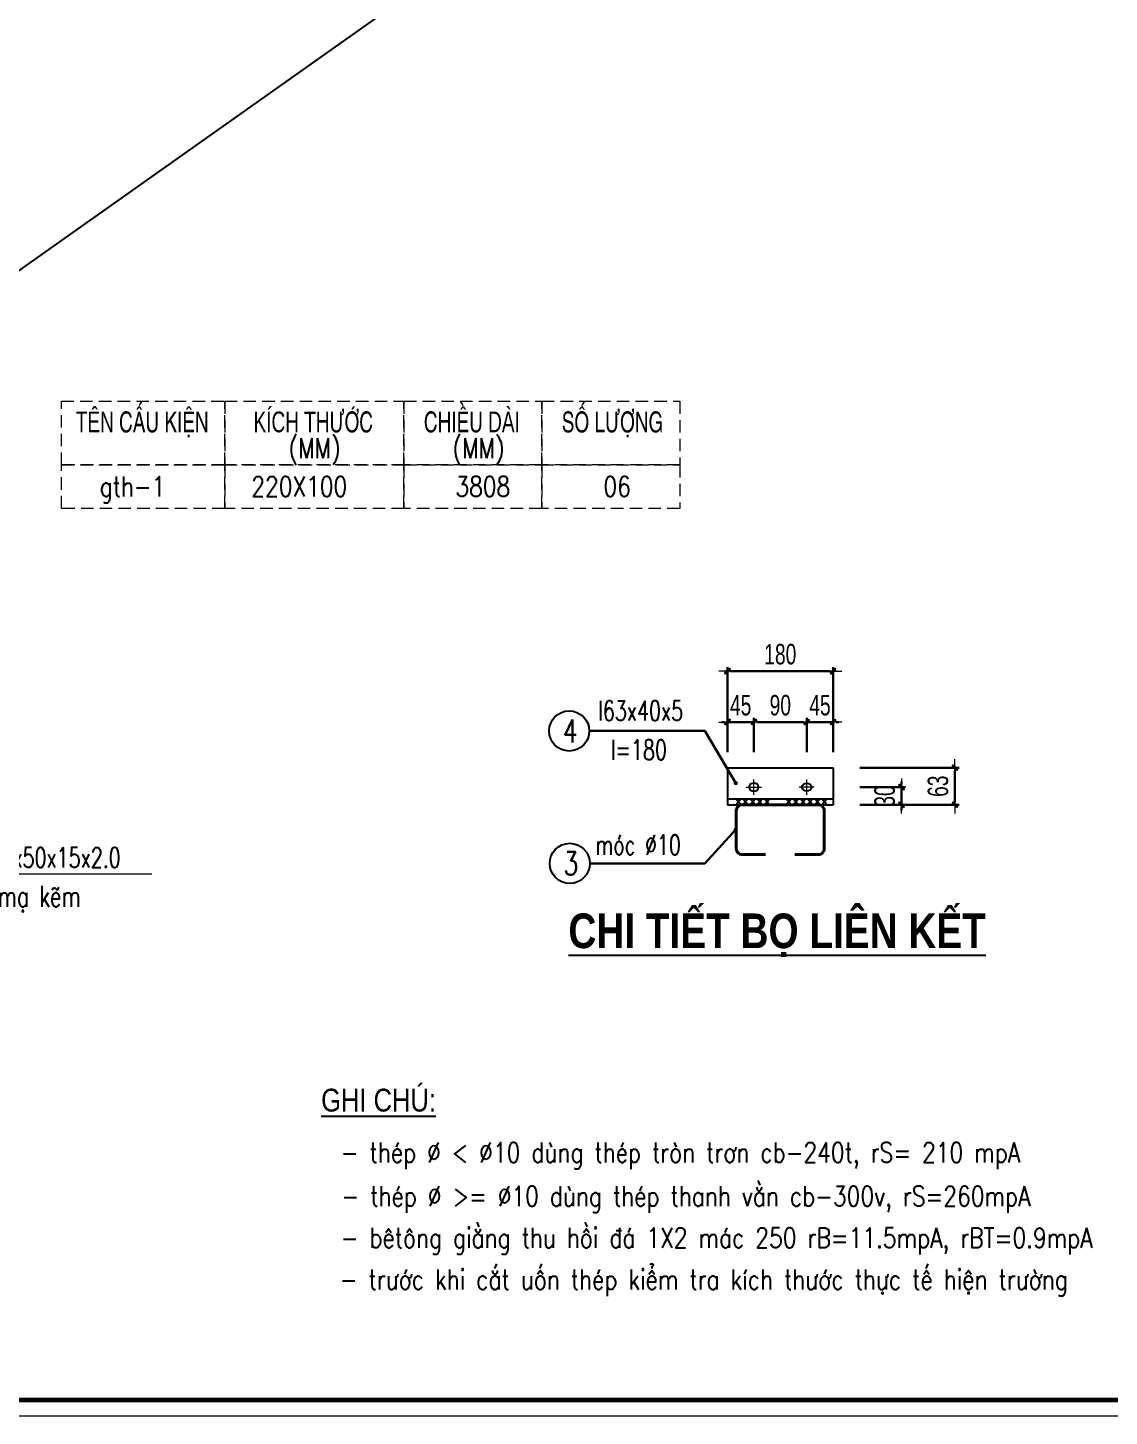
# Model space of a CAD drawing. Header units: millimetres. Extents: x -178395 to 493851, y -561170 to -280028.
# Drawn here: x 220347 to 231165, y -474425 to -460536 of the extents above; entities that cross this region are included whole.
import ezdxf
from ezdxf.enums import TextEntityAlignment as Align

# ---------------------------------------------------------------- set-up
doc = ezdxf.new("R2010")
doc.units = ezdxf.units.MM
doc.header["$MEASUREMENT"] = 0
doc.header["$PDMODE"] = 32
for name, pattern in [('CENTER', [2, 1.25, -0.25, 0.25, -0.25]), ('DASHDOT', [1, 0.5, -0.25, 0, -0.25]), ('HIDDEN', [0.375, 0.25, -0.125])]:
    doc.linetypes.add(name, pattern=pattern)
doc.layers.get('Defpoints').update_dxf_attribs({"color": 1})
doc.layers.add('8', color=8, linetype='Continuous')
doc.layers.add('KHUAT', color=25, linetype='HIDDEN')
doc.layers.add('KCS_Plotter', color=11, linetype='Continuous', plot=False)
for name, color, linetype, lineweight in [('Khungten_LCDI', 7, 'Continuous', 5), ('LC Dim', 8, 'Continuous', 18), ('LC Hatch', 252, 'Continuous', 9), ('LC MANH DUT', 35, 'HIDDEN', 5), ('LC Net dam 1', 30, 'Continuous', 30), ('LC Net dam2', 6, 'Continuous', 40), ('LC Net dam3', 1, 'Continuous', 60), ('LC Net thay', 63, 'Continuous', 25), ('LC Net truc', 79, 'DASHDOT', 13), ('LC Text1', 3, 'Continuous', 20), ('LC Text2', 7, 'Continuous', 25), ('NOTES', 8, 'Continuous', 15), ('truc', 76, 'CENTER', 9)]:
    doc.layers.add(name, color=color, linetype=linetype, lineweight=lineweight)
doc.styles.add('HOATBIF', font='hoatbif.shx', dxfattribs={"width": 0.7})
doc.styles.add('Khungten', font='VHAVAN.TTF', dxfattribs={"width": 0.9, "height": 5000})
doc.styles.add('LC 1', font='VHAVANB.TTF')
doc.styles.add('LC 2', font='VHARIALN.TTF', dxfattribs={"width": 0.7})
doc.styles.add('LC 3', font='vnsimli.shx', dxfattribs={"width": 0.75})
doc.styles.add('LC3', font='VHARIALB.TTF', dxfattribs={"width": 0.8})
doc.styles.add('T2', font='VHARIAL.TTF', dxfattribs={"width": 0.8})
doc.styles.add('Title', font='VHBLACK.TTF', dxfattribs={"width": 0.8})
doc.dimstyles.new('1-20', dxfattribs={"dimscale": 100, "dimtxt": 2.5, "dimasz": 0.35, "dimexe": 0.5, "dimexo": 0, "dimgap": 0.8, "dimtad": 1, "dimdec": 0, "dimlfac": 0.2, "dimzin": 0, "dimdsep": 46, "dimtxsty": 'HOATBIF', "dimblk1": 'DOT', "dimblk2": 'DOT', "dimsah": 1, "dimcen": -1, "dimdle": 1, "dimclrd": 256, "dimclre": 256, "dimclrt": 4, "dimadec": 3, "dimazin": 2, "dimtfac": 0.333333, "dimtdec": 0, "dimtix": 1, "dimtmove": 2, "dimatfit": 3, "dimldrblk": 'DOT', "dimfxl": 1, "dimtvp": 0.833333, "dimtolj": 1, "dimtzin": 0, "dimarcsym": 0})
doc.dimstyles.new('mb', dxfattribs={"dimscale": 71, "dimtxt": 2.5, "dimasz": 0.35, "dimexe": 0.5, "dimexo": 0, "dimgap": 0.8, "dimtad": 1, "dimdec": 0, "dimzin": 0, "dimdsep": 46, "dimtxsty": 'HOATBIF', "dimblk1": 'DOT', "dimblk2": 'DOT', "dimsah": 1, "dimcen": -1, "dimdle": 1, "dimclrd": 256, "dimclre": 256, "dimclrt": 4, "dimadec": 3, "dimazin": 2, "dimtfac": 0.333333, "dimtdec": 0, "dimtix": 1, "dimtmove": 2, "dimatfit": 3, "dimldrblk": 'DOT', "dimfxl": 1, "dimtvp": 0.833333, "dimtolj": 1, "dimtzin": 0, "dimarcsym": 0})

# ---------------------------------------------------------------- blocks, each defined once
blk = doc.blocks.new('lcdi fix')
at = {"layer": 'Defpoints', "lineweight": 0}
blk.add_lwpolyline([(-1200, -14850), (-1200, 14850), (40800, 14850), (40800, -14850)], close=True, dxfattribs=at)
at = {"layer": 'Khungten_LCDI', "color": 5, "lineweight": 60}
blk.add_lwpolyline([(0, -14650), (0, 14650), (40600, 14650), (40600, -14650)], close=True, dxfattribs=at)
at = {"color": 7, "style": 'Khungten', "width": 0.8}
for tag, p in [('REVISION', (39499, -10746)), ('NGAYHT', (39546, -11609))]:
    blk.add_attdef(tag, text='', height=200, dxfattribs=at).set_placement(p, align=Align.CENTER)
at = {"layer": 'LC Text1', "color": 3, "style": 'LC 1', "width": 1.834006}
for tag, p, p2 in [('TENBANVE1', (36913, -8886), (40339, -8886)), ('TENBANVE2', (36913, -9562), (40339, -9562))]:
    blk.add_attdef(tag, text='', height=250, dxfattribs=at).set_placement(p, p2, align=Align.FIT)
at = {"layer": 'LC Text1', "style": 'Title', "width": 0.7}
blk.add_attdef('SOBANVE', text='', height=250, dxfattribs=at).set_placement((39562, -13896), align=Align.CENTER)
blk = doc.blocks.new('DOT')
at = {"layer": 'LC Dim'}
blk.add_line((-3, 0), (3, 0), dxfattribs=at)
at = {"layer": 'LC Dim', "color": 4}
blk.add_line((-1, -1), (1, 1), dxfattribs=at)
blk.add_lwpolyline([(0.5, 1), (-1, -0.5), (-0.5, -1), (1, 0.5)], close=True, dxfattribs=at)
blk = doc.blocks.new('*D489')
at = {"layer": 'Defpoints', "color": 0, "ltscale": 2, "transparency": 16777216}
for p in [(125634, -363880), (125990, -363880), (125634, -364030)]:
    blk.add_point(p, dxfattribs=at)
at = {"layer": 'LC Dim', "lineweight": -2, "ltscale": 2, "transparency": 16777216}
for p, q in [((125634, -363880), (126025, -363880)), ((125990, -363855), (125990, -363831)), ((125990, -364030), (125990, -363880)), ((125634, -364030), (126025, -364030)), ((125990, -364054), (125990, -364079))]:
    blk.add_line(p, q, dxfattribs=at)
at = {"layer": 'LC Dim', "lineweight": -2, "ltscale": 2, "transparency": 16777216, "xscale": 24.5, "yscale": 24.5, "zscale": 24.5}
for p, rotation in [((125990, -363880), 270), ((125990, -364030), 90)]:
    blk.add_blockref('DOT', p, dxfattribs=dict(at, rotation=rotation))
at = {"layer": 'LC Dim', "color": 4, "ltscale": 2, "transparency": 16777216, "insert": (125847, -363955), "char_height": 175, "attachment_point": 5, "rotation": 90, "style": 'HOATBIF'}
blk.add_mtext('\\A1;30', dxfattribs=at)
blk = doc.blocks.new('_Dot')
at = {"color": 0, "linetype": 'ByBlock', "lineweight": -2}
blk.add_line((-0.5, 0), (-1, 0), dxfattribs=at)
at = {"color": 0, "linetype": 'ByBlock', "const_width": 0.5}
blk.add_lwpolyline([(-0.25, 0, 1), (0.25, 0, 1)], format="xyb", close=True, dxfattribs=at)
blk = doc.blocks.new('*D490')
at = {"layer": 'Defpoints', "color": 0, "ltscale": 2, "transparency": 16777216}
for p in [(125634, -363714), (126446, -363714), (125634, -364030)]:
    blk.add_point(p, dxfattribs=at)
at = {"layer": 'LC Dim', "lineweight": -2, "ltscale": 2, "transparency": 16777216}
for p, q in [((125634, -363714), (126481, -363714)), ((126446, -364005), (126446, -363739)), ((125634, -364030), (126481, -364030))]:
    blk.add_line(p, q, dxfattribs=at)
at = {"layer": 'LC Dim', "lineweight": -2, "ltscale": 2, "transparency": 16777216, "xscale": 24.5, "yscale": 24.5, "zscale": 24.5}
for p, rotation in [((126446, -363714), 90), ((126446, -364030), 270)]:
    blk.add_blockref('DOT', p, dxfattribs=dict(at, rotation=rotation))
at = {"layer": 'LC Dim', "color": 4, "ltscale": 2, "transparency": 16777216, "insert": (126302, -363872), "char_height": 175, "attachment_point": 5, "rotation": 90, "style": 'HOATBIF'}
blk.add_mtext('\\A1;63', dxfattribs=at)
blk = doc.blocks.new('*D491')
at = {"layer": 'Defpoints', "color": 0, "ltscale": 2, "transparency": 16777216}
for p in [(124732, -363325), (124507, -363582), (124732, -363582)]:
    blk.add_point(p, dxfattribs=at)
at = {"layer": 'LC Dim', "lineweight": -2, "ltscale": 2, "transparency": 16777216}
for p, q in [((124507, -363582), (124507, -363290)), ((124732, -363582), (124732, -363290)), ((124482, -363325), (124458, -363325)), ((124507, -363325), (124732, -363325)), ((124756, -363325), (124781, -363325))]:
    blk.add_line(p, q, dxfattribs=at)
at = {"layer": 'LC Dim', "lineweight": -2, "ltscale": 2, "transparency": 16777216, "xscale": 24.5, "yscale": 24.5, "zscale": 24.5}
blk.add_blockref('DOT', (124507, -363325), dxfattribs=at)
at = {"layer": 'LC Dim', "lineweight": -2, "ltscale": 2, "transparency": 16777216, "xscale": 24.5, "yscale": 24.5, "zscale": 24.5, "rotation": 180}
blk.add_blockref('DOT', (124732, -363325), dxfattribs=at)
at = {"layer": 'LC Dim', "color": 4, "ltscale": 2, "transparency": 16777216, "insert": (124619, -363182), "char_height": 175, "attachment_point": 5, "style": 'HOATBIF'}
blk.add_mtext('\\A1;45', dxfattribs=at)
blk = doc.blocks.new('*D492')
at = {"layer": 'Defpoints', "color": 0, "ltscale": 2, "transparency": 16777216}
for p in [(125182, -363325), (124732, -363582), (125182, -363582)]:
    blk.add_point(p, dxfattribs=at)
at = {"layer": 'LC Dim', "lineweight": -2, "ltscale": 2, "transparency": 16777216}
for p, q in [((124732, -363582), (124732, -363290)), ((125182, -363582), (125182, -363290)), ((124756, -363325), (125158, -363325))]:
    blk.add_line(p, q, dxfattribs=at)
at = {"layer": 'LC Dim', "lineweight": -2, "ltscale": 2, "transparency": 16777216, "xscale": 24.5, "yscale": 24.5, "zscale": 24.5, "rotation": 180}
blk.add_blockref('DOT', (124732, -363325), dxfattribs=at)
at = {"layer": 'LC Dim', "lineweight": -2, "ltscale": 2, "transparency": 16777216, "xscale": 24.5, "yscale": 24.5, "zscale": 24.5}
blk.add_blockref('DOT', (125182, -363325), dxfattribs=at)
at = {"layer": 'LC Dim', "color": 4, "ltscale": 2, "transparency": 16777216, "insert": (124957, -363182), "char_height": 175, "attachment_point": 5, "style": 'HOATBIF'}
blk.add_mtext('\\A1;90', dxfattribs=at)
blk = doc.blocks.new('*D493')
at = {"layer": 'Defpoints', "color": 0, "ltscale": 2, "transparency": 16777216}
for p in [(125407, -363325), (125182, -363582), (125407, -363582)]:
    blk.add_point(p, dxfattribs=at)
at = {"layer": 'LC Dim', "lineweight": -2, "ltscale": 2, "transparency": 16777216}
for p, q in [((125182, -363582), (125182, -363290)), ((125407, -363582), (125407, -363290)), ((125158, -363325), (125133, -363325)), ((125182, -363325), (125407, -363325)), ((125432, -363325), (125456, -363325))]:
    blk.add_line(p, q, dxfattribs=at)
at = {"layer": 'LC Dim', "lineweight": -2, "ltscale": 2, "transparency": 16777216, "xscale": 24.5, "yscale": 24.5, "zscale": 24.5}
blk.add_blockref('DOT', (125182, -363325), dxfattribs=at)
at = {"layer": 'LC Dim', "lineweight": -2, "ltscale": 2, "transparency": 16777216, "xscale": 24.5, "yscale": 24.5, "zscale": 24.5, "rotation": 180}
blk.add_blockref('DOT', (125407, -363325), dxfattribs=at)
at = {"layer": 'LC Dim', "color": 4, "ltscale": 2, "transparency": 16777216, "insert": (125295, -363182), "char_height": 175, "attachment_point": 5, "style": 'HOATBIF'}
blk.add_mtext('\\A1;45', dxfattribs=at)
blk = doc.blocks.new('*D494')
at = {"layer": 'Defpoints', "color": 0, "ltscale": 2, "transparency": 16777216}
for p in [(125407, -362891), (124507, -363582), (125407, -363582)]:
    blk.add_point(p, dxfattribs=at)
at = {"layer": 'LC Dim', "lineweight": -2, "ltscale": 2, "transparency": 16777216}
for p, q in [((124507, -363582), (124507, -362856)), ((124531, -362891), (125383, -362891)), ((125407, -363582), (125407, -362856))]:
    blk.add_line(p, q, dxfattribs=at)
at = {"layer": 'LC Dim', "lineweight": -2, "ltscale": 2, "transparency": 16777216, "xscale": 24.5, "yscale": 24.5, "zscale": 24.5, "rotation": 180}
blk.add_blockref('DOT', (124507, -362891), dxfattribs=at)
at = {"layer": 'LC Dim', "lineweight": -2, "ltscale": 2, "transparency": 16777216, "xscale": 24.5, "yscale": 24.5, "zscale": 24.5}
blk.add_blockref('DOT', (125407, -362891), dxfattribs=at)
at = {"layer": 'LC Dim', "color": 4, "ltscale": 2, "transparency": 16777216, "insert": (124957, -362747), "char_height": 175, "attachment_point": 5, "style": 'HOATBIF'}
blk.add_mtext('\\A1;180', dxfattribs=at)
blk = doc.blocks.new('TIEUDE1')
at = {"layer": 'LC Text2', "color": 7, "style": 'LC 1'}
blk.add_attdef('TIªU§Ò', text='', height=5, dxfattribs=at).set_placement((0, 0), align=Align.BOTTOM_CENTER)
blk.add_attdef('TL', text='', height=3, dxfattribs=at).set_placement((0, -2), align=Align.TOP_CENTER)
blk = doc.blocks.new('theptron1')
at = {"layer": 'LC Net dam3'}
for p, q in [((-0.5, 0), (0.5, 0)), ((-0.35, 0.35), (0.35, -0.35)), ((0.35, 0.35), (-0.35, -0.35)), ((0, 0.5), (0, -0.5))]:
    blk.add_line(p, q, dxfattribs=at)
blk.add_circle((0, 0), 0.5, dxfattribs=at)
blk = doc.blocks.new('*D1304')
at = {"layer": 'Defpoints', "color": 0, "ltscale": 2, "transparency": 16777216}
for p in [(725, 1653), (1825, 1653), (1825, 777)]:
    blk.add_point(p, dxfattribs=at)
at = {"layer": 'LC Dim', "lineweight": -2, "ltscale": 2, "transparency": 16777216}
for p, q in [((725, 1653), (725, 742)), ((1825, 1653), (1825, 742)), ((749, 777), (1800, 777))]:
    blk.add_line(p, q, dxfattribs=at)
at = {"layer": 'LC Dim', "lineweight": -2, "ltscale": 2, "transparency": 16777216, "xscale": 24.5, "yscale": 24.5, "zscale": 24.5, "rotation": 180}
blk.add_blockref('DOT', (725, 777), dxfattribs=at)
at = {"layer": 'LC Dim', "lineweight": -2, "ltscale": 2, "transparency": 16777216, "xscale": 24.5, "yscale": 24.5, "zscale": 24.5}
blk.add_blockref('DOT', (1825, 777), dxfattribs=at)
at = {"layer": 'LC Dim', "color": 4, "ltscale": 2, "transparency": 16777216, "insert": (1275, 921), "char_height": 175, "attachment_point": 5, "style": 'HOATBIF'}
blk.add_mtext('\\A1;220', dxfattribs=at)
blk = doc.blocks.new('*D1305')
at = {"layer": 'Defpoints', "color": 0, "ltscale": 2, "transparency": 16777216}
for p in [(725, 1653), (850, 1653), (850, 1210)]:
    blk.add_point(p, dxfattribs=at)
at = {"layer": 'LC Dim', "lineweight": -2, "ltscale": 2, "transparency": 16777216}
for p, q in [((725, 1653), (725, 1175)), ((850, 1653), (850, 1175)), ((700, 1210), (676, 1210)), ((725, 1210), (850, 1210)), ((874, 1210), (899, 1210))]:
    blk.add_line(p, q, dxfattribs=at)
at = {"layer": 'LC Dim', "lineweight": -2, "ltscale": 2, "transparency": 16777216, "xscale": 24.5, "yscale": 24.5, "zscale": 24.5}
blk.add_blockref('DOT', (725, 1210), dxfattribs=at)
at = {"layer": 'LC Dim', "lineweight": -2, "ltscale": 2, "transparency": 16777216, "xscale": 24.5, "yscale": 24.5, "zscale": 24.5, "rotation": 180}
blk.add_blockref('DOT', (850, 1210), dxfattribs=at)
at = {"layer": 'LC Dim', "color": 4, "ltscale": 2, "transparency": 16777216, "insert": (787, 1354), "char_height": 175, "attachment_point": 5, "style": 'HOATBIF'}
blk.add_mtext('\\A1;25', dxfattribs=at)
blk = doc.blocks.new('*D1306')
at = {"layer": 'Defpoints', "color": 0, "ltscale": 2, "transparency": 16777216}
for p in [(1700, 1653), (1825, 1653), (1700, 1210)]:
    blk.add_point(p, dxfattribs=at)
at = {"layer": 'LC Dim', "lineweight": -2, "ltscale": 2, "transparency": 16777216}
for p, q in [((1700, 1653), (1700, 1175)), ((1825, 1653), (1825, 1175)), ((1675, 1210), (1651, 1210)), ((1825, 1210), (1700, 1210)), ((1849, 1210), (1874, 1210))]:
    blk.add_line(p, q, dxfattribs=at)
at = {"layer": 'LC Dim', "lineweight": -2, "ltscale": 2, "transparency": 16777216, "xscale": 24.5, "yscale": 24.5, "zscale": 24.5}
blk.add_blockref('DOT', (1700, 1210), dxfattribs=at)
at = {"layer": 'LC Dim', "lineweight": -2, "ltscale": 2, "transparency": 16777216, "xscale": 24.5, "yscale": 24.5, "zscale": 24.5, "rotation": 180}
blk.add_blockref('DOT', (1825, 1210), dxfattribs=at)
at = {"layer": 'LC Dim', "color": 4, "ltscale": 2, "transparency": 16777216, "insert": (1762, 1354), "char_height": 175, "attachment_point": 5, "style": 'HOATBIF'}
blk.add_mtext('\\A1;25', dxfattribs=at)
blk = doc.blocks.new('*D1307')
at = {"layer": 'Defpoints', "color": 0, "ltscale": 2, "transparency": 16777216}
for p in [(850, 1653), (1700, 1653), (1700, 1210)]:
    blk.add_point(p, dxfattribs=at)
at = {"layer": 'LC Dim', "lineweight": -2, "ltscale": 2, "transparency": 16777216}
for p, q in [((850, 1653), (850, 1175)), ((1700, 1653), (1700, 1175)), ((874, 1210), (1675, 1210))]:
    blk.add_line(p, q, dxfattribs=at)
at = {"layer": 'LC Dim', "lineweight": -2, "ltscale": 2, "transparency": 16777216, "xscale": 24.5, "yscale": 24.5, "zscale": 24.5, "rotation": 180}
blk.add_blockref('DOT', (850, 1210), dxfattribs=at)
at = {"layer": 'LC Dim', "lineweight": -2, "ltscale": 2, "transparency": 16777216, "xscale": 24.5, "yscale": 24.5, "zscale": 24.5}
blk.add_blockref('DOT', (1700, 1210), dxfattribs=at)
at = {"layer": 'LC Dim', "color": 4, "ltscale": 2, "transparency": 16777216, "insert": (1275, 1354), "char_height": 175, "attachment_point": 5, "style": 'HOATBIF'}
blk.add_mtext('\\A1;170', dxfattribs=at)
blk = doc.blocks.new('*D1308')
at = {"layer": 'Defpoints', "color": 0, "ltscale": 2, "transparency": 16777216}
for p in [(2051, 2649), (2362, 2649), (2051, 2524)]:
    blk.add_point(p, dxfattribs=at)
at = {"layer": 'LC Dim', "lineweight": -2, "ltscale": 2, "transparency": 16777216}
for p, q in [((2051, 2649), (2397, 2649)), ((2362, 2673), (2362, 2698)), ((2362, 2524), (2362, 2649)), ((2051, 2524), (2397, 2524)), ((2362, 2499), (2362, 2475))]:
    blk.add_line(p, q, dxfattribs=at)
at = {"layer": 'LC Dim', "lineweight": -2, "ltscale": 2, "transparency": 16777216, "xscale": 24.5, "yscale": 24.5, "zscale": 24.5}
for p, rotation in [((2362, 2649), 270), ((2362, 2524), 90)]:
    blk.add_blockref('DOT', p, dxfattribs=dict(at, rotation=rotation))
at = {"layer": 'LC Dim', "color": 4, "ltscale": 2, "transparency": 16777216, "insert": (2219, 2586), "char_height": 175, "attachment_point": 5, "rotation": 90, "style": 'HOATBIF'}
blk.add_mtext('\\A1;25', dxfattribs=at)
blk = doc.blocks.new('*D1309')
at = {"layer": 'Defpoints', "color": 0, "ltscale": 2, "transparency": 16777216}
for p in [(2051, 3024), (2700, 3024), (2051, 2524)]:
    blk.add_point(p, dxfattribs=at)
at = {"layer": 'LC Dim', "lineweight": -2, "ltscale": 2, "transparency": 16777216}
for p, q in [((2051, 3024), (2735, 3024)), ((2700, 2548), (2700, 3000)), ((2051, 2524), (2735, 2524))]:
    blk.add_line(p, q, dxfattribs=at)
at = {"layer": 'LC Dim', "lineweight": -2, "ltscale": 2, "transparency": 16777216, "xscale": 24.5, "yscale": 24.5, "zscale": 24.5}
for p, rotation in [((2700, 3024), 90), ((2700, 2524), 270)]:
    blk.add_blockref('DOT', p, dxfattribs=dict(at, rotation=rotation))
at = {"layer": 'LC Dim', "color": 4, "ltscale": 2, "transparency": 16777216, "insert": (2557, 2774), "char_height": 175, "attachment_point": 5, "rotation": 90, "style": 'HOATBIF'}
blk.add_mtext('\\A1;100', dxfattribs=at)
blk = doc.blocks.new('dcxvbc')
at = {"layer": '8'}
for p, q in [((988, 500.3), (1030.4, 549.4)), ((1030.4, 500.3), (988, 549.4)), ((1049.2, 500.3), (1091.7, 549.4)), ((1091.7, 500.3), (1049.2, 549.4)), ((1110.5, 500.3), (1153, 549.4)), ((1153, 500.3), (1110.5, 549.4)), ((1171.7, 500.3), (1214.2, 549.4)), ((1214.2, 500.3), (1171.7, 549.4)), ((1233, 500.3), (1275.5, 549.4)), ((1275.5, 500.3), (1233, 549.4)), ((1416.8, 500.3), (1459.3, 549.4)), ((1459.3, 500.3), (1416.8, 549.4)), ((1478.1, 500.3), (1520.5, 549.4)), ((1520.5, 500.3), (1478.1, 549.4)), ((1539.3, 500.3), (1581.8, 549.4)), ((1581.8, 500.3), (1539.3, 549.4)), ((1600.6, 500.3), (1643, 549.4)), ((1643, 500.3), (1600.6, 549.4)), ((1661.8, 500.3), (1704.3, 549.4)), ((1704.3, 500.3), (1661.8, 549.4)), ((1723.1, 500.3), (1765.6, 549.4)), ((1765.6, 500.3), (1723.1, 549.4))]:
    blk.add_line(p, q, dxfattribs=at)
at = {"layer": 'LC Net dam2'}
blk.add_lwpolyline([(1242.9, 76.1), (1042.9, 76.1, -0.4142136), (992.9, 126.1), (992.9, 450.2, -0.4142136), (1042.9, 500.3), (1368, 500.3), (1693.1, 500.3, -0.4142136), (1743.1, 450.2), (1743.1, 126.1, -0.4142136), (1693.1, 76.1), (1493, 76.1)], format="xyb", dxfattribs=at)
at = {"layer": 'LC Net thay'}
for p, q in [((917.9, 815.3), (917.9, 500.3)), ((917.9, 815.3), (1818.1, 815.3)), ((1818.1, 815.3), (1818.1, 500.3)), ((917.9, 550.3), (1818.1, 550.3)), ((917.9, 500.3), (1818.1, 500.3))]:
    blk.add_line(p, q, dxfattribs=at)
at = {"layer": 'LC Net thay', "extrusion": (0, 0, -1)}
blk.add_ellipse((1142.9, 650.3), major_axis=(-40, 0), ratio=0.875, dxfattribs=at)
at = {"layer": 'LC Net thay'}
blk.add_ellipse((1593, 650.3), major_axis=(40, 0), ratio=0.875, dxfattribs=at)
at = {"layer": 'LC Net truc', "ltscale": 500}
for p, q in [((1142.9, 585.3), (1142.9, 715.3)), ((1593, 585.3), (1593, 715.3)), ((1077.9, 650.3), (1207.9, 650.3)), ((1658, 650.3), (1528, 650.3))]:
    blk.add_line(p, q, dxfattribs=at)
at = {"layer": 'LC Text2', "ltscale": 100}
for centre in [(-431.8, 1128.9), (-426.6, 0)]:
    blk.add_circle(centre, 171.2, dxfattribs=at)
at = {"layer": 'LC Text2'}
ref = blk.add_blockref('TIEUDE1', (1340.8, -811.2), dxfattribs=dict(at, xscale=59.99999844385714, yscale=59.99999844385714, zscale=59.99999844385714))
ref.add_attrib('TIªU§Ò', '%%uchi tiÕt bä liªn kÕt', dxfattribs={"color": 7, "height": 295.465, "style": 'LC3', "width": 0.8}).set_placement((1340.8, -811.2), align=Align.BOTTOM_CENTER)
at = {"layer": 'LC Text1', "color": 3, "style": 'LC 3', "width": 0.7}
for s, p in [('l63x40x5', (177, 1217.2)), ('l=180', (161.7, 883.9))]:
    blk.add_text(s, height=170, dxfattribs=at).set_placement(p, align=Align.CENTER)
blk.add_text('mãc %%C10', height=170, dxfattribs=at).set_placement((-208.9, 72.9))
at = {"layer": 'LC Text2', "ltscale": 100, "style": 'LC 3', "width": 0.75}
for s, p in [('4', (-422.2, 1128.9)), ('3', (-416.9, 0))]:
    blk.add_text(s, height=195.6, dxfattribs=at).set_placement(p, align=Align.MIDDLE_CENTER)
at = {"layer": 'LC Dim', "ltscale": 2}
for base, p1, p2, picture, middle in [((1818.1, 1639.2), (917.9, 948.1), (1818.1, 948.1), '*D494', (1368, 1782.7)), ((1142.9, 1204.6), (917.9, 948.1), (1142.9, 948.1), '*D491', (1030.4, 1348.1)), ((1593, 1204.6), (1142.9, 948.1), (1593, 948.1), '*D492', (1368, 1348.1)), ((1818.1, 1204.6), (1593, 948.1), (1818.1, 948.1), '*D493', (1705.6, 1348.1))]:
    dim = blk.add_linear_dim(base=base, p1=p1, p2=p2, dimstyle='mb', override={"dimscale": 70, "dimlfac": 0.2}, dxfattribs=at)
    dim.commit()
    dim.dimension.update_dxf_attribs({"geometry": picture, "text_midpoint": middle, "insert": (-123589, 364529.8)})
for base, p2, picture, middle in [((2857, 815.3), (2045.3, 815.3), '*D490', (2713.5, 657.8)), ((2401.3, 650.3), (2045.3, 650.3), '*D489', (2257.8, 575.3))]:
    dim = blk.add_linear_dim(base=base, p1=(2045.3, 500.3), p2=p2, angle=90, dimstyle='mb', override={"dimscale": 70, "dimlfac": 0.2}, dxfattribs=at)
    dim.commit()
    dim.dimension.update_dxf_attribs({"geometry": picture, "text_midpoint": middle, "insert": (-123589, 364529.8)})
for points in [[(988.1, 684.4), (723.7, 1128.9), (-260.6, 1128.9)], [(988.1, 288.2), (723.7, 0), (-255.4, 0)]]:
    blk.add_leader(points, dimstyle='1-20', dxfattribs=at)
blk = doc.blocks.new('sbsbx')
at = {"layer": 'LC Hatch', "ltscale": 2}
h = blk.add_hatch(dxfattribs=at)
h.set_pattern_fill('ANSI31', color=256, scale=1000, style=0)
h.set_pattern_definition([(45, (107294.2, 500672.1), (-88.388348, 88.388348), [])])
h.paths.add_polyline_path([(1824.9, 2523.8), (724.9, 2524.6), (724.9, 1922.1), (1219.6, 1921.3), (1236.7, 1968.4), (1271, 1874.2), (1288.2, 1921.3), (1824.9, 1921.3)])
at = {"layer": '8'}
for p, q in [((894.9, 3023.8), (937.4, 3072.9)), ((937.4, 3023.8), (894.9, 3072.9)), ((956.2, 3023.8), (998.6, 3072.9)), ((998.6, 3023.8), (956.2, 3072.9)), ((1017.4, 3023.8), (1059.9, 3072.9)), ((1059.9, 3023.8), (1017.4, 3072.9)), ((1078.7, 3023.8), (1121.2, 3072.9)), ((1121.2, 3023.8), (1078.7, 3072.9)), ((1140, 3023.8), (1182.4, 3072.9)), ((1182.4, 3023.8), (1140, 3072.9)), ((1201.2, 3023.8), (1243.7, 3072.9)), ((1243.7, 3023.8), (1201.2, 3072.9)), ((1262.5, 3023.8), (1305, 3072.9)), ((1305, 3023.8), (1262.5, 3072.9)), ((1323.7, 3023.8), (1366.2, 3072.9)), ((1366.2, 3023.8), (1323.7, 3072.9)), ((1385, 3023.8), (1427.5, 3072.9)), ((1427.5, 3023.8), (1385, 3072.9)), ((1446.3, 3023.8), (1488.7, 3072.9)), ((1488.7, 3023.8), (1446.3, 3072.9)), ((1507.5, 3023.8), (1550, 3072.9)), ((1550, 3023.8), (1507.5, 3072.9)), ((1568.8, 3023.8), (1611.3, 3072.9)), ((1611.3, 3023.8), (1568.8, 3072.9)), ((1630.1, 3023.8), (1672.5, 3072.9)), ((1672.5, 3023.8), (1630.1, 3072.9))]:
    blk.add_line(p, q, dxfattribs=at)
for points in [[(313.2, 3611.9), (313.2, 3239), (282.5, 3231.5), (343.8, 3216.1), (313.2, 3208.6), (313.2, 2954.3)], [(2236.7, 3579.4), (2236.7, 3239), (2267.3, 3231.5), (2206.1, 3216.1), (2236.7, 3208.6), (2236.7, 2954.3)]]:
    blk.add_lwpolyline(points, dxfattribs=at)
at = {"layer": 'KHUAT', "ltscale": 100}
for p, q in [((1249.9, 3503.9), (313.2, 3503.9)), ((1299.9, 3503.9), (2236.7, 3503.9)), ((1249.9, 3043.8), (313.2, 3043.8)), ((1299.9, 3044), (2236.7, 3044))]:
    blk.add_line(p, q, dxfattribs=at)
at = {"layer": 'KHUAT', "ltscale": 500}
for p, q in [((1249.9, 3338.8), (1249.9, 3023.8)), ((1299.9, 3338.8), (1299.9, 3023.8))]:
    blk.add_line(p, q, dxfattribs=at)
at = {"layer": 'LC Net dam2'}
blk.add_lwpolyline([(1149.9, 2599.6), (949.8, 2599.6, -0.4142136), (899.8, 2649.6), (899.8, 2973.7, -0.4142136), (949.8, 3023.8), (1274.9, 3023.8), (1600, 3023.8, -0.4142136), (1650, 2973.7), (1650, 2649.6, -0.4142136), (1600, 2599.6), (1400, 2599.6)], format="xyb", dxfattribs=at)
at = {"layer": 'LC Net dam2', "flags": 128}
blk.add_lwpolyline([(1007.4, 2777.6), (913.2, 2777.6, 0.8202559), (913.2, 2652.4), (1646.8, 2648.7, 0.8207386), (1646.8, 2774.2), (1530.8, 2774.2)], format="xyb", dxfattribs=at)
at = {"layer": 'LC Net thay'}
for p, q in [((1249.9, 3523.9), (313.2, 3523.9)), ((1249.9, 3523.9), (1249.9, 3338.8)), ((1299.9, 3523.9), (1299.9, 3338.8)), ((1299.9, 3523.9), (2236.7, 3523.9)), ((824.8, 3338.8), (824.8, 3023.8)), ((824.8, 3338.8), (1725, 3338.8)), ((1725, 3338.8), (1725, 3023.8)), ((1549.9, 3023.8), (588.2, 3023.8)), ((824.8, 3073.8), (1725, 3073.8)), ((999.9, 3023.8), (1961.7, 3023.8)), ((724.9, 2523.8), (724.9, 1921.3)), ((1824.9, 2523.8), (1824.9, 1921.3))]:
    blk.add_line(p, q, dxfattribs=at)
blk.add_lwpolyline([(1824.9, 2523.8), (1824.9, 3023.8), (724.9, 3023.8), (724.9, 2523.8)], close=True, dxfattribs=at)
at = {"layer": 'LC Net thay', "extrusion": (0, 0, -1)}
blk.add_ellipse((1049.9, 3173.8), major_axis=(-40, 0), ratio=0.875, dxfattribs=at)
at = {"layer": 'LC Net thay'}
blk.add_ellipse((1500, 3173.8), major_axis=(40, 0), ratio=0.875, dxfattribs=at)
at = {"layer": 'LC Net truc', "ltscale": 500}
for p, q in [((1049.9, 3108.8), (1049.9, 3238.8)), ((1500, 3108.8), (1500, 3238.8)), ((984.8, 3173.8), (1114.9, 3173.8)), ((1565, 3173.8), (1435, 3173.8))]:
    blk.add_line(p, q, dxfattribs=at)
at = {"layer": 'LC Text2', "ltscale": 100}
for centre in [(-408.8, 3857.6, 0), (-406.7, 2223.3, 0), (2913.1, 1972.2, 0)]:
    blk.add_circle(centre, 171.2, dxfattribs=at)
at = {"layer": 'NOTES', "linetype": 'Continuous'}
blk.add_lwpolyline([(656.3, 1921.3), (1219.6, 1921.3), (1236.7, 1968.4), (1271, 1874.2), (1288.2, 1921.3), (1893.5, 1921.3)], dxfattribs=at)
at = {"layer": 'LC Dim', "yscale": 100, "rotation": 180}
for p, xscale, zscale in [((925.6, 2711.5, -1.2), 100, 100), ((1624.2, 2711.5, -1.2), -100, 99.99999999995258)]:
    blk.add_blockref('theptron1', p, dxfattribs=dict(at, xscale=xscale, zscale=zscale))
at = {"layer": 'LC Text2'}
ref = blk.add_blockref('TIEUDE1', (1320.8, -88.5), dxfattribs=dict(at, xscale=59.99999844385714, yscale=59.99999844385714, zscale=59.99999844385714))
ref.add_attrib('TIªU§Ò', '%%Uchi tiÕt GTH - 1', dxfattribs={"color": 7, "height": 295.465, "style": 'LC3', "width": 0.8}).set_placement((1320.8, -88.5), align=Align.BOTTOM_CENTER)
at = {"layer": 'LC Text1', "color": 3, "style": 'LC 3', "width": 0.7}
for s, height, p in [('bul«ng m12', 170, (2183.6, 4231.1)), ('l=30', 170, (2426.5, 3950.5)), ('xµ gå c100x50x15x2.0', 170, (2504.8, 3447.7)), ('m¹ kÏm', 181.33, (3317.2, 3112.1, 55.6)), ('gth', 170, (-394.8, 2720.7, 0)), ('2%%C12', 170, (-188.4, 2276.1, 0)), ('%%C6A200', 170, (2083.9, 2036, 0)), ('t\xadêng thu håi 220', 170, (-1468.8, 1422.7, 0))]:
    blk.add_text(s, height=height, dxfattribs=at).set_placement(p)
blk.add_text('l63x40x5', height=170, dxfattribs=at).set_placement((282.5, 3948.5, 0), align=Align.CENTER)
at = {"layer": 'LC Text2', "ltscale": 100, "style": 'LC 3', "width": 0.75}
for s, p in [('4', (-399.1, 3857.6, 0)), ('1', (-397, 2223.3, 0)), ('2', (2922.8, 1972.2, 0))]:
    blk.add_text(s, height=195.6, dxfattribs=at).set_placement(p, align=Align.MIDDLE_CENTER)
at = {"layer": 'LC Dim', "ltscale": 2}
for base, p1, p2, angle, picture, middle in [((2700.1, 3024.2), (2051.1, 2523.8), (2051.1, 3024.2), 90, '*D1309', (2556.6, 2774)), ((2362.1, 2648.8), (2051.1, 2523.8), (2051.1, 2648.8), 90, '*D1308', (2218.6, 2586.3)), ((1699.9, 1210.2), (1824.9, 1652.9), (1699.9, 1652.9), 180, '*D1306', (1762.4, 1353.7))]:
    dim = blk.add_linear_dim(base=base, p1=p1, p2=p2, angle=angle, dimstyle='mb', override={"dimscale": 70, "dimlfac": 0.2}, dxfattribs=at)
    dim.commit()
    dim.dimension.update_dxf_attribs({"geometry": picture, "text_midpoint": middle})
for base, p1, p2, picture, middle in [((1824.9, 777.1), (724.9, 1652.9), (1824.9, 1652.9), '*D1304', (1274.9, 920.6)), ((849.9, 1210.2), (724.9, 1652.9), (849.9, 1652.9), '*D1305', (787.4, 1353.7)), ((1699.9, 1210.2), (849.9, 1652.9), (1699.9, 1652.9), '*D1307', (1274.9, 1353.7))]:
    dim = blk.add_linear_dim(base=base, p1=p1, p2=p2, dimstyle='mb', override={"dimscale": 70, "dimlfac": 0.2}, dxfattribs=at)
    dim.commit()
    dim.dimension.update_dxf_attribs({"geometry": picture, "text_midpoint": middle})
for points in [[(1049.9, 3173.8), (2127, 4165.9), (2850.3, 4165.9)], [(1500, 3173.8), (2127, 4165.9), (3293.4, 4165.9)], [(925.6, 3269.3, 0), (869.3, 3857.6, 0), (-237.5, 3857.6, 0)], [(2075.7, 3395.4), (4632.5, 3395.4)], [(798.8, 2820, 0), (-30.6, 2682.2, 0), (-433.9, 2682.2, 0)], [(925.6, 2711.5, 0), (511.9, 2223.3, 0), (-235.5, 2223.3, 0)], [(1624.4, 2711.5, 0), (1210.6, 2223.3, 0), (404, 2223.3, 0)], [(1280, 2650.6, 0), (2128.1, 1972.2, 0), (2741.9, 1972.2, 0)], [(1079.7, 2038.2, 0), (382, 1336.8, 0), (-1391.6, 1336.8, 0)]]:
    blk.add_leader(points, dimstyle='1-20', dxfattribs=at)

msp = doc.modelspace()

# ---------------------------------------------------------------- linework, layer by layer
at = {"layer": 'KCS_Plotter', "ltscale": 250}
msp.add_line((204051, -474425.4), (237651, -450665.4), dxfattribs=at)
at = {"layer": 'LC MANH DUT', "ltscale": 500}
for points in [[(220683.1, -464272.2), (222317.2, -464272.2), (222317.2, -464909.4), (220683.1, -464909.4)], [(222317.2, -464272.2), (224109.6, -464272.2), (224109.6, -464909.4), (222317.2, -464909.4)], [(224109.6, -464272.2), (225488.9, -464272.2), (225488.9, -464909.4), (224109.6, -464909.4)], [(225488.9, -464272.2), (226868.1, -464272.2), (226868.1, -464909.4), (225488.9, -464909.4)], [(220683.1, -464909.4), (222317.2, -464909.4), (222317.2, -465344.4), (220683.1, -465344.4)], [(222317.2, -464909.4), (224109.6, -464909.4), (224109.6, -465344.4), (222317.2, -465344.4)], [(224109.6, -464909.4), (225488.9, -464909.4), (225488.9, -465344.4), (224109.6, -465344.4)], [(225488.9, -464909.4), (226868.1, -464909.4), (226868.1, -465344.4), (225488.9, -465344.4)]]:
    msp.add_lwpolyline(points, close=True, dxfattribs=at)

# ---------------------------------------------------------------- block references
at = {"layer": 'LC Net dam 1', "xscale": 1.173333333333336, "yscale": 1.173333333333336, "zscale": 1.173333333333336}
msp.add_blockref('dcxvbc', (226269.4, -468895), dxfattribs=at)
at = {"layer": 'LC Net thay', "xscale": 0.8, "yscale": 0.8, "zscale": 0.8}
msp.add_blockref('lcdi fix', (205011, -462545.4), dxfattribs=at)
at = {"layer": 'truc', "xscale": 1.1733, "yscale": 1.1733, "zscale": 1.1733}
msp.add_blockref('sbsbx', (216153.7, -472982.1), dxfattribs=at)

# ---------------------------------------------------------------- texts
at = {"layer": 'LC Text1', "color": 3, "style": 'LC 3', "width": 0.8}
for s, p in [('(MM)', (222955.5, -464840.5)), ('(MM)', (224594.2, -464840.5)), ('gth-1', (221065.6, -465223.9)), ('220X100', (222583.3, -465223.9)), ('3808', (224624.7, -465223.9)), ('06', (226105, -465223.9)), ('- thÐp %%C < %%C10 dïng thÐp trßn tr¬n cb-240t, rS= 210 mpA', (223477.7, -471886.9)), ('- thÐp %%C >= %%C10 dïng thÐp thanh v»n cb-300v, rS=260mpA', (223484.7, -472323.7)), ('- bªt«ng gi»ng thu håi ®¸ 1X2 m¸c 250 rB=11.5mpA, rBT=0.9mpA', (223476.3, -472740)), ('- tr\xadíc khi c¾t uèn thÐp kiÓm tra kÝch th\xadíc thùc tÕ hiÖn tr\xadêng', (223467.9, -473156.4))]:
    msp.add_text(s, height=200, dxfattribs=at).set_placement(p)
at = {"layer": 'LC Text2', "lineweight": -2, "style": 'LC 2', "width": 0.8}
for s, height, p in [('tªn cÊu kiÖn', 207.568, (220827.6, -464582.2)), ('kÝch th\xadíc', 207.57, (222605.4, -464582.2)), ('chiÒu dµi', 207.57, (224309.7, -464582.2)), ('sè l\xadîng', 207.57, (225688.9, -464582.2))]:
    msp.add_text(s, height=height, dxfattribs=at).set_placement(p)
at = {"layer": 'LC Text2', "style": 'T2', "width": 0.8}
msp.add_text('%%Ughi chó:', height=228.324, dxfattribs=at).set_placement((223281.7, -471377.3))

doc.saveas('drawing.dxf')
